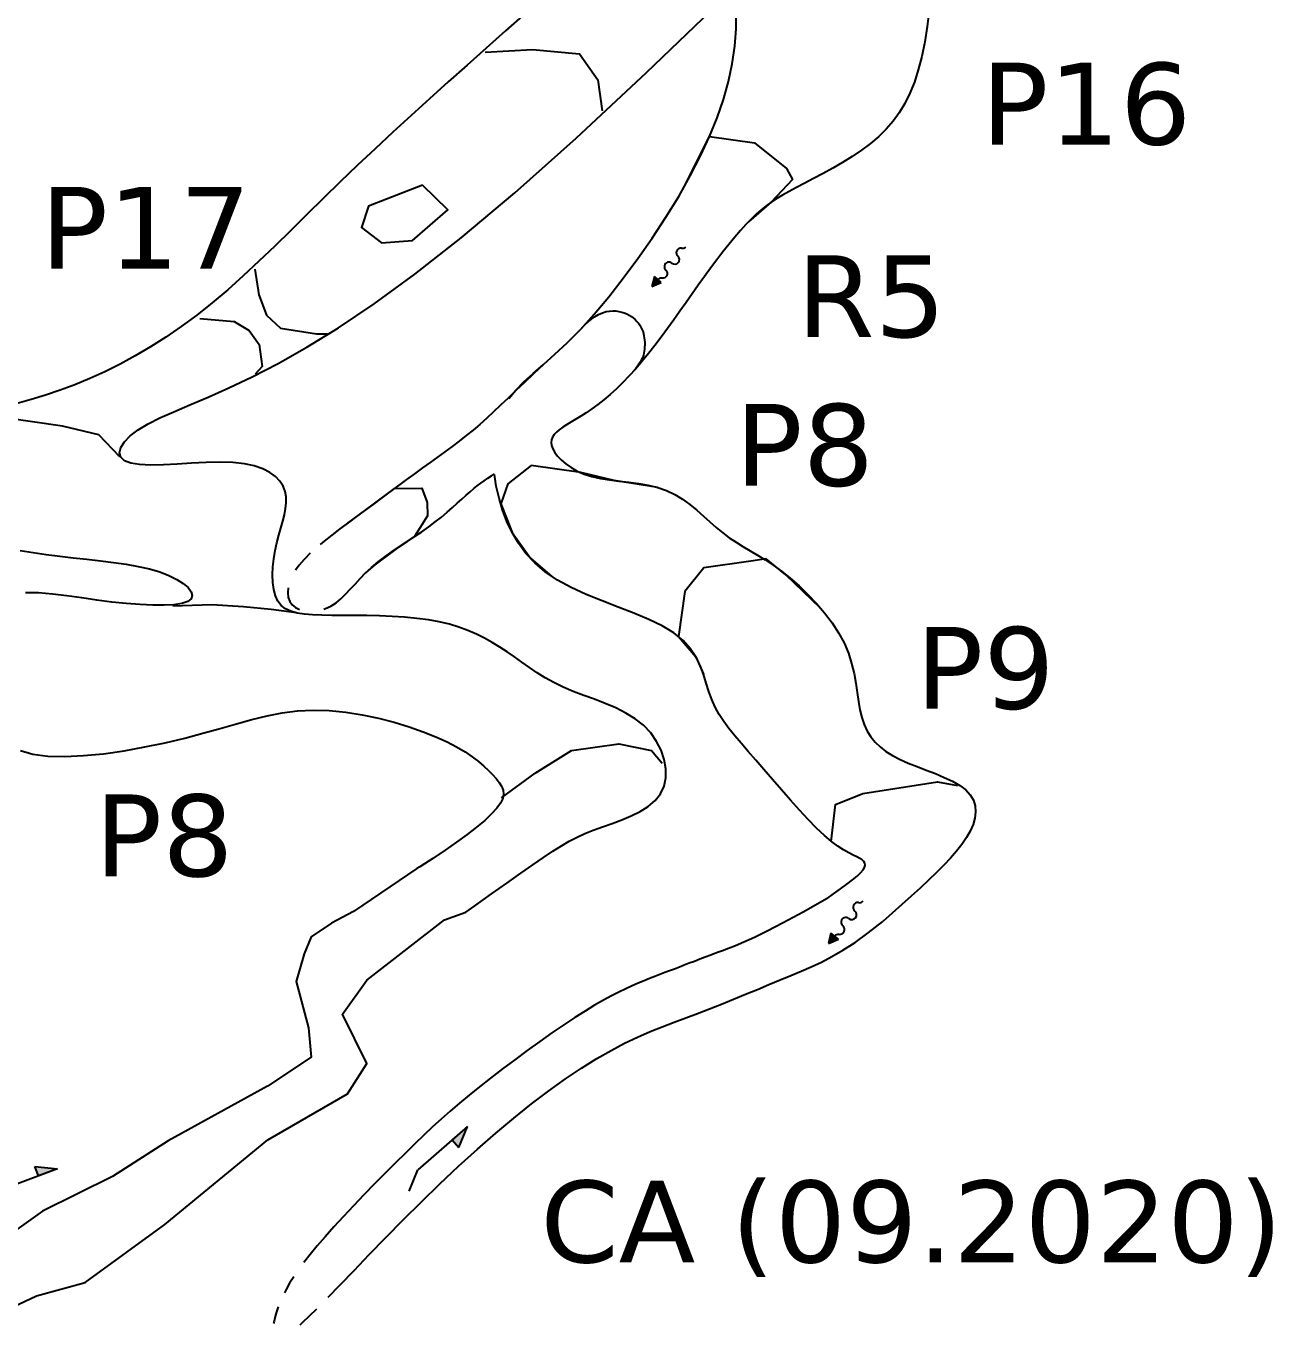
# Model space of a CAD drawing. Header units: metres. Extents: x -1178 to 134, y -250 to 398.
# Drawn here: x -181.56 to -166.32, y -155.95 to -139.93 of the extents above; entities that cross this region are included whole.
import ezdxf

# ---------------------------------------------------------------- set-up
doc = ezdxf.new("R2010")
doc.units = ezdxf.units.M
doc.header["$MEASUREMENT"] = 0
for name, color, linetype in [('Blocs - Actifs', 170, 'Continuous'), ("Blocs - Courant d'air", 204, 'Continuous'), ('Topo Dessin - Galeries', 10, 'Continuous'), ('Topo Dessin - Légendes Grosses', 250, 'Continuous'), ('Topo Dessin - Puits', 248, 'Continuous')]:
    doc.layers.add(name, color=color, linetype=linetype)
doc.styles.add('PUITS', font='WINGDNG3.TTF')
doc.linetypes.add('PUITS_2', pattern='A,0.6,["p",PUITS,S=1,R=0,X=-0.4,Y=0],0.6', length=1.2)
doc.linetypes.add('PUITS_2-', pattern='A,0.6,["q",PUITS,S=1,R=0,X=-0.4,Y=-1],0.6', length=1.2)

# ---------------------------------------------------------------- blocks, each defined once
blk = doc.blocks.new('*U171')
at = {"layer": 'Blocs - Actifs'}
h = blk.add_hatch(color=256, dxfattribs=at)
h.dxf.hatch_style = 1
h.paths.add_polyline_path([(4.73, -1), (6.73, 0), (4.73, 1)])
for p, q in [((6.73, 0), (4.73, 1)), ((4.73, 1), (4.73, -1)), ((4.73, -1), (6.73, 0))]:
    blk.add_line(p, q, dxfattribs=at)
for centre, radius, start, end in [((4.94, 1.35), 1.36, 217.1795, 261.2635), ((-4.73, -1), 1, 28.4711, 90.005)]:
    blk.add_arc(centre, radius, start, end, dxfattribs=at)
for centre, major_axis, ratio, start_param, end_param in [((-1, 0), (0, -1), 0.999831, 7.853982, 10.99523), ((3, 0), (0, -1), 0.999914, 2.121384, 4.712733), ((-3, 0), (0, 1), 1, 8.404856, 10.995574), ((1, 0), (1, 0), 0.999967, 3.141363, 6.283185)]:
    blk.add_ellipse(centre, major_axis=major_axis, ratio=ratio, start_param=start_param, end_param=end_param, dxfattribs=at)
blk = doc.blocks.new('*U181')
at = {"layer": 'Blocs - Actifs'}
h = blk.add_hatch(color=256, dxfattribs=at)
h.dxf.hatch_style = 1
h.paths.add_polyline_path([(4.73, -1), (6.73, 0), (4.73, 1)])
for p, q in [((6.73, 0), (4.73, 1)), ((4.73, 1), (4.73, -1)), ((4.73, -1), (6.73, 0))]:
    blk.add_line(p, q, dxfattribs=at)
for centre, radius, start, end in [((4.94, 1.35), 1.36, 217.1795, 261.2635), ((-4.73, -1), 1, 28.4711, 90.005)]:
    blk.add_arc(centre, radius, start, end, dxfattribs=at)
for centre, major_axis, ratio, start_param, end_param in [((-1, 0), (0, -1), 0.999831, 7.853982, 10.99523), ((3, 0), (0, -1), 0.999914, 2.121384, 4.712733), ((-3, 0), (0, 1), 1, 8.404856, 10.995574), ((1, 0), (1, 0), 0.999967, 3.141363, 6.283185)]:
    blk.add_ellipse(centre, major_axis=major_axis, ratio=ratio, start_param=start_param, end_param=end_param, dxfattribs=at)
blk = doc.blocks.new('CA 001')
at = {"layer": "Blocs - Courant d'air"}
h = blk.add_hatch(color=256, dxfattribs=at)
h.dxf.hatch_style = 1
h.paths.add_polyline_path([(1, 0.5), (0, 0), (1, 0)])
for p, q in [((1, 0.5), (0, 0)), ((0, 0), (3.25, 0)), ((0, 0), (1, 0)), ((1, 0), (1, 0.5)), ((4.25, 0.5), (3.25, 0))]:
    blk.add_line(p, q, dxfattribs=at)

msp = doc.modelspace()

# ---------------------------------------------------------------- linework, layer by layer
at = {"layer": 'Topo Dessin - Galeries'}
for points in [[(-176.182, -150.758), (-176.074, -150.681), (-175.871, -150.537), (-175.682, -150.404), (-175.513, -150.284), (-175.364, -150.181), (-175.235, -150.092), (-175.12, -150.016), (-175.016, -149.95), (-174.919, -149.894), (-174.824, -149.844), (-174.727, -149.8), (-174.625, -149.758), (-174.513, -149.717), (-174.396, -149.675), (-174.278, -149.631), (-174.161, -149.583), (-174.052, -149.529), (-173.953, -149.467), (-173.868, -149.396), (-173.803, -149.314), (-173.759, -149.22), (-173.738, -149.117), (-173.737, -149.007), (-173.757, -148.894), (-173.795, -148.781), (-173.851, -148.672), (-173.923, -148.569), (-174.011, -148.476), (-174.114, -148.395), (-174.228, -148.326), (-174.351, -148.264), (-174.48, -148.209), (-174.611, -148.158), (-174.742, -148.11), (-174.87, -148.061), (-174.992, -148.009), (-175.106, -147.954), (-175.212, -147.895), (-175.312, -147.833), (-175.407, -147.769), (-175.499, -147.705), (-175.589, -147.641), (-175.678, -147.579), (-175.768, -147.519), (-175.86, -147.463), (-175.955, -147.41), (-176.054, -147.361), (-176.158, -147.316), (-176.268, -147.276), (-176.385, -147.241), (-176.509, -147.212), (-176.642, -147.187), (-176.784, -147.169), (-176.933, -147.155), (-177.086, -147.146), (-177.241, -147.14), (-177.395, -147.136), (-177.545, -147.134), (-177.688, -147.133), (-177.823, -147.132), (-177.946, -147.131), (-178.057, -147.126), (-178.157, -147.118), (-178.245, -147.104), (-178.322, -147.083), (-178.387, -147.053), (-178.44, -147.013), (-178.482, -146.96), (-178.513, -146.894), (-178.533, -146.817), (-178.544, -146.73), (-178.547, -146.637), (-178.542, -146.54), (-178.531, -146.44), (-178.515, -146.341), (-178.495, -146.244), (-178.471, -146.152), (-178.447, -146.065), (-178.423, -145.982), (-178.403, -145.903), (-178.387, -145.827), (-178.379, -145.755), (-178.38, -145.685), (-178.392, -145.618), (-178.418, -145.554), (-178.457, -145.493), (-178.512, -145.436), (-178.582, -145.385), (-178.668, -145.341), (-178.771, -145.306), (-178.892, -145.28), (-179.032, -145.264), (-179.19, -145.259), (-179.36, -145.263), (-179.537, -145.272), (-179.713, -145.283), (-179.882, -145.291), (-180.037, -145.295), (-180.173, -145.29), (-180.281, -145.274), (-180.358, -145.243), (-180.403, -145.199), (-180.417, -145.145), (-180.401, -145.082), (-180.358, -145.013), (-180.287, -144.939), (-180.19, -144.865), (-180.069, -144.79), (-179.924, -144.718), (-179.755, -144.643), (-179.559, -144.56), (-179.335, -144.465), (-179.081, -144.352), (-178.797, -144.216), (-178.48, -144.052), (-178.129, -143.855), (-177.741, -143.617), (-177.304, -143.326), (-176.808, -142.964), (-176.239, -142.517), (-175.585, -141.967), (-174.834, -141.299), (-173.973, -140.498), (-172.99, -139.547)], [(-175.457, -139.775), (-175.699, -139.989), (-175.935, -140.198), (-176.168, -140.406), (-176.399, -140.613), (-176.627, -140.818), (-176.852, -141.023), (-177.075, -141.226), (-177.293, -141.429), (-177.508, -141.631), (-177.719, -141.833), (-177.925, -142.034), (-178.127, -142.233), (-178.325, -142.428), (-178.521, -142.619), (-178.714, -142.805), (-178.905, -142.983), (-179.095, -143.154), (-179.285, -143.314), (-179.474, -143.464), (-179.663, -143.603), (-179.851, -143.732), (-180.039, -143.852), (-180.226, -143.961), (-180.412, -144.062), (-180.598, -144.154), (-180.782, -144.237), (-180.965, -144.313), (-181.146, -144.381), (-181.325, -144.441), (-181.5, -144.495), (-181.671, -144.542)], [(-175.659, -144.482), (-175.574, -144.38), (-175.474, -144.279), (-175.36, -144.176), (-175.233, -144.065), (-175.094, -143.941), (-174.944, -143.8), (-174.783, -143.637), (-174.613, -143.45), (-174.437, -143.24), (-174.258, -143.012), (-174.08, -142.771), (-173.905, -142.521), (-173.738, -142.266), (-173.581, -142.011), (-173.439, -141.76), (-173.313, -141.516), (-173.203, -141.28), (-173.111, -141.051), (-173.034, -140.826), (-172.973, -140.607), (-172.927, -140.39), (-172.896, -140.177), (-172.879, -139.964), (-172.877, -139.753)], [(-170.52, -139.741), (-170.542, -139.935), (-170.571, -140.122), (-170.608, -140.3), (-170.651, -140.465), (-170.699, -140.615), (-170.754, -140.752), (-170.816, -140.876), (-170.884, -140.99), (-170.96, -141.094), (-171.044, -141.19), (-171.135, -141.279), (-171.235, -141.364), (-171.344, -141.445), (-171.458, -141.523), (-171.577, -141.596), (-171.697, -141.666), (-171.816, -141.732), (-171.931, -141.793), (-172.04, -141.85), (-172.14, -141.903), (-172.229, -141.951), (-172.31, -141.995), (-172.382, -142.039), (-172.449, -142.082), (-172.512, -142.127), (-172.573, -142.175), (-172.633, -142.228), (-172.695, -142.288), (-172.759, -142.355), (-172.827, -142.43), (-172.896, -142.511), (-172.968, -142.598), (-173.041, -142.69), (-173.116, -142.787), (-173.191, -142.887), (-173.266, -142.99), (-173.341, -143.095), (-173.416, -143.201), (-173.491, -143.308), (-173.566, -143.415), (-173.642, -143.522), (-173.718, -143.628), (-173.794, -143.731), (-173.871, -143.833), (-173.949, -143.931), (-174.028, -144.026), (-174.107, -144.118), (-174.186, -144.204), (-174.264, -144.286), (-174.342, -144.363), (-174.419, -144.433), (-174.495, -144.498), (-174.569, -144.556), (-174.642, -144.608), (-174.711, -144.655), (-174.777, -144.697), (-174.84, -144.735), (-174.898, -144.77), (-174.951, -144.803), (-174.999, -144.834), (-175.041, -144.864), (-175.076, -144.893), (-175.104, -144.922), (-175.125, -144.953), (-175.137, -144.985), (-175.141, -145.019), (-175.136, -145.056), (-175.121, -145.096), (-175.096, -145.14), (-175.061, -145.187), (-175.016, -145.235), (-174.961, -145.282), (-174.896, -145.327), (-174.821, -145.369), (-174.737, -145.406), (-174.642, -145.437), (-174.539, -145.46), (-174.427, -145.477), (-174.311, -145.492), (-174.192, -145.506), (-174.071, -145.522), (-173.953, -145.543), (-173.838, -145.57), (-173.729, -145.607), (-173.627, -145.655), (-173.533, -145.712), (-173.444, -145.776), (-173.36, -145.846), (-173.279, -145.918), (-173.2, -145.99), (-173.121, -146.059), (-173.043, -146.125), (-172.962, -146.184), (-172.88, -146.238), (-172.795, -146.29), (-172.708, -146.342), (-172.617, -146.396), (-172.523, -146.455), (-172.425, -146.52), (-172.322, -146.594), (-172.216, -146.679), (-172.108, -146.773), (-172, -146.876), (-171.895, -146.986), (-171.796, -147.102), (-171.705, -147.223), (-171.625, -147.346), (-171.558, -147.47), (-171.506, -147.595), (-171.467, -147.72), (-171.437, -147.842), (-171.415, -147.961), (-171.398, -148.075), (-171.381, -148.184), (-171.364, -148.287), (-171.342, -148.382), (-171.313, -148.468), (-171.277, -148.546), (-171.233, -148.617), (-171.18, -148.682), (-171.118, -148.741), (-171.047, -148.795), (-170.966, -148.845), (-170.874, -148.892), (-170.773, -148.937), (-170.664, -148.98), (-170.553, -149.023), (-170.441, -149.067), (-170.333, -149.112), (-170.233, -149.159), (-170.145, -149.21), (-170.071, -149.265), (-170.016, -149.325), (-169.978, -149.391), (-169.957, -149.46), (-169.951, -149.533), (-169.96, -149.609), (-169.982, -149.688), (-170.016, -149.768), (-170.062, -149.849), (-170.118, -149.932), (-170.183, -150.015), (-170.257, -150.1), (-170.34, -150.187), (-170.43, -150.277), (-170.527, -150.369), (-170.63, -150.465), (-170.739, -150.565), (-170.852, -150.668), (-170.969, -150.774), (-171.085, -150.875)], [(-175.233, -144.065), (-175.356, -144.179), (-175.467, -144.285), (-175.571, -144.384), (-175.667, -144.477), (-175.758, -144.564), (-175.844, -144.646), (-175.928, -144.724), (-176.011, -144.798), (-176.095, -144.868), (-176.18, -144.936), (-176.265, -145.003), (-176.352, -145.068), (-176.44, -145.133), (-176.53, -145.197), (-176.622, -145.263), (-176.715, -145.331), (-176.811, -145.401), (-176.909, -145.472), (-177.008, -145.545), (-177.109, -145.62), (-177.21, -145.695), (-177.313, -145.772), (-177.416, -145.848), (-177.519, -145.924), (-177.622, -146), (-177.724, -146.076), (-177.823, -146.151), (-177.917, -146.226), (-177.966, -146.267)], [(-177.921, -147.056), (-177.898, -147.049), (-177.833, -147.018), (-177.771, -146.978), (-177.712, -146.93), (-177.655, -146.875), (-177.597, -146.814), (-177.538, -146.749), (-177.475, -146.682), (-177.409, -146.614), (-177.336, -146.546), (-177.257, -146.48), (-177.173, -146.416), (-177.084, -146.353), (-176.993, -146.291), (-176.901, -146.23), (-176.81, -146.17), (-176.721, -146.11), (-176.636, -146.05), (-176.557, -145.99), (-176.482, -145.931), (-176.413, -145.873), (-176.348, -145.816), (-176.288, -145.762), (-176.232, -145.711), (-176.18, -145.664), (-176.132, -145.621), (-176.087, -145.583), (-176.044, -145.549), (-176.002, -145.517), (-175.96, -145.487), (-175.916, -145.457), (-175.869, -145.426), (-175.835, -145.404)], [(-171.766, -150.592), (-171.687, -150.535), (-171.602, -150.474), (-171.523, -150.417), (-171.455, -150.365), (-171.399, -150.319), (-171.357, -150.278), (-171.327, -150.243), (-171.309, -150.212), (-171.301, -150.185), (-171.304, -150.161), (-171.316, -150.14), (-171.337, -150.121), (-171.366, -150.103), (-171.403, -150.085), (-171.449, -150.063), (-171.502, -150.035), (-171.564, -150), (-171.634, -149.954), (-171.713, -149.895), (-171.8, -149.822), (-171.895, -149.732), (-171.997, -149.628), (-172.104, -149.513), (-172.214, -149.391), (-172.324, -149.266), (-172.432, -149.14), (-172.538, -149.017), (-172.638, -148.902), (-172.731, -148.795), (-172.816, -148.696), (-172.895, -148.604), (-172.966, -148.516), (-173.029, -148.429), (-173.086, -148.342), (-173.135, -148.254), (-173.176, -148.161), (-173.211, -148.062), (-173.244, -147.959), (-173.278, -147.853), (-173.319, -147.747), (-173.371, -147.641), (-173.439, -147.538), (-173.528, -147.439), (-173.641, -147.346), (-173.783, -147.261), (-173.948, -147.181), (-174.129, -147.106), (-174.321, -147.031), (-174.517, -146.956), (-174.711, -146.877), (-174.895, -146.793), (-175.064, -146.702), (-175.212, -146.602), (-175.34, -146.492), (-175.449, -146.375), (-175.541, -146.25), (-175.619, -146.12), (-175.683, -145.984), (-175.735, -145.843), (-175.777, -145.699), (-175.811, -145.552), (-175.834, -145.412)], [(-181.634, -146.339), (-181.475, -146.365), (-181.314, -146.389), (-181.15, -146.41), (-180.984, -146.429), (-180.817, -146.447), (-180.653, -146.466), (-180.492, -146.486), (-180.337, -146.508), (-180.19, -146.535), (-180.053, -146.565), (-179.927, -146.602), (-179.815, -146.645), (-179.718, -146.692), (-179.64, -146.743), (-179.581, -146.793), (-179.544, -146.843), (-179.531, -146.889), (-179.544, -146.93), (-179.585, -146.963), (-179.656, -146.987), (-179.753, -147.002), (-179.873, -147.008), (-180.012, -147.008), (-180.168, -147.001), (-180.336, -146.987), (-180.513, -146.969), (-180.696, -146.946), (-180.88, -146.92), (-181.063, -146.894), (-181.24, -146.872), (-181.41, -146.858), (-181.567, -146.856)], [(-178.087, -146.374), (-178.16, -146.448), (-178.222, -146.52), (-178.265, -146.581)], [(-178.357, -146.796), (-178.362, -146.857), (-178.355, -146.912), (-178.337, -146.961), (-178.308, -147.002), (-178.268, -147.035), (-178.218, -147.06)], [(-181.628, -148.782), (-181.478, -148.827), (-181.296, -148.852), (-181.087, -148.858), (-180.858, -148.847), (-180.614, -148.823), (-180.363, -148.787), (-180.109, -148.741), (-179.86, -148.689), (-179.622, -148.632), (-179.399, -148.573), (-179.189, -148.514), (-178.99, -148.457), (-178.799, -148.405), (-178.613, -148.361), (-178.428, -148.325), (-178.242, -148.301), (-178.051, -148.291), (-177.854, -148.296), (-177.653, -148.315), (-177.451, -148.347), (-177.252, -148.388), (-177.059, -148.438), (-176.875, -148.494), (-176.705, -148.554), (-176.55, -148.615), (-176.414, -148.677), (-176.296, -148.739), (-176.194, -148.8), (-176.105, -148.86), (-176.03, -148.918), (-175.964, -148.974), (-175.907, -149.028), (-175.857, -149.079), (-175.813, -149.127), (-175.775, -149.174), (-175.747, -149.22), (-175.729, -149.267), (-175.724, -149.316), (-175.733, -149.369), (-175.76, -149.426), (-175.804, -149.49), (-175.869, -149.56), (-175.952, -149.638), (-176.053, -149.721), (-176.168, -149.81), (-176.297, -149.904), (-176.437, -150.001), (-176.587, -150.102), (-176.745, -150.205), (-176.782, -150.228)], [(-176.782, -150.228), (-177.556, -150.751), (-177.827, -150.895), (-178.075, -151.062), (-178.161, -151.269), (-178.259, -151.609), (-178.109, -152.174), (-178.075, -152.531), (-178.611, -152.888), (-179.823, -153.554), (-180.503, -153.992), (-181.362, -154.413), (-181.991, -154.862), (-182.21, -155.069), (-182.285, -155.404), (-183.292, -156.079)], [(-171.766, -150.592), (-172.06, -150.758), (-172.302, -150.89), (-172.498, -150.992), (-172.656, -151.069), (-172.783, -151.127), (-172.885, -151.17), (-172.971, -151.203), (-173.047, -151.231), (-173.119, -151.257), (-173.189, -151.284), (-173.257, -151.31), (-173.323, -151.336), (-173.388, -151.361), (-173.451, -151.385), (-173.512, -151.409), (-173.573, -151.432), (-173.632, -151.455), (-173.692, -151.477), (-173.751, -151.499), (-173.812, -151.522), (-173.874, -151.546), (-173.938, -151.571), (-174.005, -151.598), (-174.076, -151.628), (-174.15, -151.66), (-174.229, -151.696), (-174.313, -151.737), (-174.404, -151.784), (-174.502, -151.837), (-174.609, -151.898), (-174.725, -151.968), (-174.851, -152.047), (-174.987, -152.137), (-175.131, -152.236), (-175.281, -152.341), (-175.433, -152.451), (-175.586, -152.563), (-175.736, -152.676), (-175.881, -152.787), (-176.018, -152.894), (-176.144, -152.997), (-176.263, -153.095), (-176.375, -153.192), (-176.484, -153.288), (-176.59, -153.385), (-176.698, -153.486), (-176.808, -153.591), (-176.923, -153.704), (-177.045, -153.824), (-177.171, -153.951), (-177.301, -154.082), (-177.43, -154.215), (-177.558, -154.348), (-177.681, -154.479), (-177.797, -154.606), (-177.905, -154.726), (-178.001, -154.838), (-178.087, -154.942), (-178.163, -155.04)], [(-193.753, -164.928), (-193.49, -164.84), (-192.353, -164.323), (-190.813, -163.659), (-190.591, -163.274), (-190.502, -162.21), (-189.733, -161.796), (-189.304, -161.56), (-187.529, -160.022), (-186.39, -159.047), (-185.488, -158.219), (-183.384, -156.735), (-182.157, -155.789), (-181.432, -155.449), (-180.84, -155.287), (-179.864, -154.577), (-178.607, -153.542), (-177.631, -152.981), (-177.394, -152.611), (-177.69, -152.005), (-177.394, -151.591), (-176.443, -150.852), (-176.182, -150.758)], [(-177.868, -155.465), (-177.72, -155.313), (-177.551, -155.138), (-177.365, -154.945), (-177.163, -154.737), (-176.949, -154.521), (-176.728, -154.301), (-176.501, -154.08), (-176.272, -153.865), (-176.043, -153.658), (-175.818, -153.462), (-175.596, -153.277), (-175.379, -153.104), (-175.168, -152.944), (-174.964, -152.798), (-174.768, -152.666), (-174.583, -152.55), (-174.408, -152.449), (-174.242, -152.362), (-174.083, -152.287), (-173.931, -152.22), (-173.783, -152.161), (-173.638, -152.105), (-173.494, -152.052), (-173.35, -151.998), (-173.204, -151.941), (-173.057, -151.883), (-172.91, -151.823), (-172.764, -151.763), (-172.619, -151.703), (-172.478, -151.644), (-172.341, -151.587), (-172.21, -151.532), (-172.083, -151.48), (-171.96, -151.427), (-171.836, -151.369), (-171.707, -151.303), (-171.572, -151.224), (-171.425, -151.129), (-171.264, -151.014), (-171.085, -150.875)], [(-178.288, -155.216), (-178.339, -155.296), (-178.382, -155.373), (-178.403, -155.413)], [(-178.479, -155.582), (-178.5, -155.645), (-178.517, -155.703), (-178.529, -155.757), (-178.534, -155.787)], [(-178.211, -155.802), (-178.177, -155.772), (-178.094, -155.692), (-178.007, -155.606)]]:
    msp.add_lwpolyline(points, dxfattribs=at)
at = {"layer": 'Topo Dessin - Puits', "linetype": 'PUITS_2-', "ltscale": 0.15}
for points in [[(-175.948, -140.248), (-175.369, -140.217), (-174.794, -140.269), (-174.568, -140.586), (-174.517, -140.966)], [(-173.51, -141.886), (-173.203, -141.28), (-172.652, -141.359), (-172.261, -141.669), (-172.189, -141.805), (-172.449, -142.082), (-172.727, -142.322)], [(-179.436, -143.503), (-179.015, -143.54), (-178.834, -143.652), (-178.712, -143.823), (-178.674, -144.089), (-178.759, -144.185)], [(-177.622, -146), (-177.313, -145.772), (-177.058, -145.583), (-176.723, -145.576), (-176.656, -145.751), (-176.651, -145.916), (-176.81, -146.17), (-177.038, -146.322), (-177.297, -146.513), (-177.409, -146.614)], [(-179.766, -147.016), (-179.289, -146.999), (-178.903, -147.024), (-178.566, -147.057), (-178.254, -147.098)], [(-175.747, -149.361), (-175.338, -149.059), (-174.89, -148.782), (-174.311, -148.703), (-173.915, -148.782), (-173.784, -148.94)], [(-171.716, -149.895), (-171.663, -149.444), (-171.331, -149.311), (-170.415, -149.165), (-170.171, -149.213)]]:
    msp.add_lwpolyline(points, dxfattribs=at)
at = {"layer": 'Topo Dessin - Puits'}
msp.add_lwpolyline([(-176.714, -141.876), (-177.376, -142.133), (-177.458, -142.39), (-177.214, -142.579), (-176.835, -142.552), (-176.403, -142.174)], close=True, dxfattribs=at)
at = {"layer": 'Topo Dessin - Puits', "linetype": 'PUITS_2', "ltscale": 0.15}
for points in [[(-178.766, -142.903), (-178.715, -143.216), (-178.622, -143.462), (-178.452, -143.624), (-178.011, -143.691), (-177.875, -143.691)], [(-180.416, -145.196), (-180.671, -144.925), (-181.115, -144.818), (-181.822, -144.719), (-182.151, -144.695), (-182.348, -144.695)], [(-173.838, -145.57), (-174.369, -145.485), (-174.779, -145.388), (-175.384, -145.3), (-175.669, -145.524), (-175.756, -145.771), (-175.619, -146.12), (-175.394, -146.434), (-175.138, -146.652)], [(-171.846, -147.044), (-172.269, -146.636), (-172.51, -146.442), (-172.7, -146.469), (-173.273, -146.551), (-173.507, -146.841), (-173.584, -147.392), (-173.371, -147.641), (-173.278, -147.853)]]:
    msp.add_lwpolyline(points, dxfattribs=at)
at = {"layer": 'Topo Dessin - Puits'}
for points in [[(-174.783, -143.637), (-174.721, -143.574), (-174.664, -143.523), (-174.61, -143.483), (-174.56, -143.454), (-174.513, -143.433), (-174.469, -143.42), (-174.427, -143.413), (-174.387, -143.411), (-174.349, -143.412), (-174.313, -143.417), (-174.278, -143.425), (-174.246, -143.435), (-174.215, -143.448), (-174.186, -143.463), (-174.159, -143.48), (-174.135, -143.498), (-174.112, -143.518), (-174.092, -143.539), (-174.074, -143.561), (-174.058, -143.584), (-174.043, -143.609), (-174.031, -143.634), (-174.021, -143.66), (-174.013, -143.687), (-174.006, -143.714), (-174.002, -143.742), (-173.999, -143.77), (-173.997, -143.798), (-173.997, -143.825), (-173.998, -143.853), (-174, -143.879), (-174.003, -143.905), (-174.007, -143.929), (-174.013, -143.954), (-174.021, -143.98), (-174.034, -144.007), (-174.051, -144.038), (-174.075, -144.074), (-174.107, -144.114), (-174.146, -144.161)], [(-176.958, -145.509), (-177.364, -145.81), (-177.724, -146.076)]]:
    msp.add_lwpolyline(points, dxfattribs=at)

# ---------------------------------------------------------------- block references
at = {"layer": 'Blocs - Actifs'}
for name, p, xscale, yscale, zscale, rotation in [('*U181', (-173.664, -142.827), 0.0557153234500529, 0.0557153234500529, 0.0557153234500529, 229.3741265885707), ('*U171', (-171.5, -150.837), 0.05841873475442474, 0.05841873475442474, 0.05841873475442474, 230.9339027740243)]:
    msp.add_blockref(name, p, dxfattribs=dict(at, xscale=xscale, yscale=yscale, zscale=zscale, rotation=rotation))
at = {"layer": "Blocs - Courant d'air", "yscale": 0.2488440744151862}
for p, xscale, zscale, rotation in [((-176.162, -153.379), 0.2488440744151862, 0.2488440744151862, 221.1195764020216), ((-181.178, -153.897), -0.2488440744151861, 0.2488440744151861, 20.41739847766657)]:
    msp.add_blockref('CA 001', p, dxfattribs=dict(at, xscale=xscale, zscale=zscale, rotation=rotation))

# ---------------------------------------------------------------- texts
at = {"layer": 'Topo Dessin - Légendes Grosses', "linetype": 'Continuous', "char_height": 1, "attachment_point": 1}
for s, width, heights, insert in [('\\pxqc;{\\fVerdana|b0|i0|c0|p34;P16}', 2.4793, [0], (-169.839, -140.378)), ('\\pxqc;{\\fVerdana|b0|i0|c0|p34;P17}', 2.4793, [0], (-181.339, -141.896)), ('\\pxqc;{\\fVerdana|b0|i0|c0|p34;R5}', 2.4793, [0], (-172.466, -142.731)), ('\\pxqc;{\\fVerdana|b0|i0|c0|p34;P8}', 2.4793, [0], (-173.281, -144.548)), ('\\pxqc;{\\fVerdana|b0|i0|c0|p34;P9}', 2.4793, [0], (-171.072, -147.274)), ('{\\fVerdana|b0|i0|c0|p34;P8}', 2.4793, [0], (-180.724, -149.321)), ('\\A1;{\\fVerdana|b0|i0|c0|p34;CA (09.2020)}', 9.6445, [1.15], (-175.273, -154.04))]:
    msp.add_mtext_dynamic_manual_height_columns(s, width=width, gutter_width=12.5, heights=heights, dxfattribs=dict(at, insert=insert))

doc.saveas('drawing.dxf')
